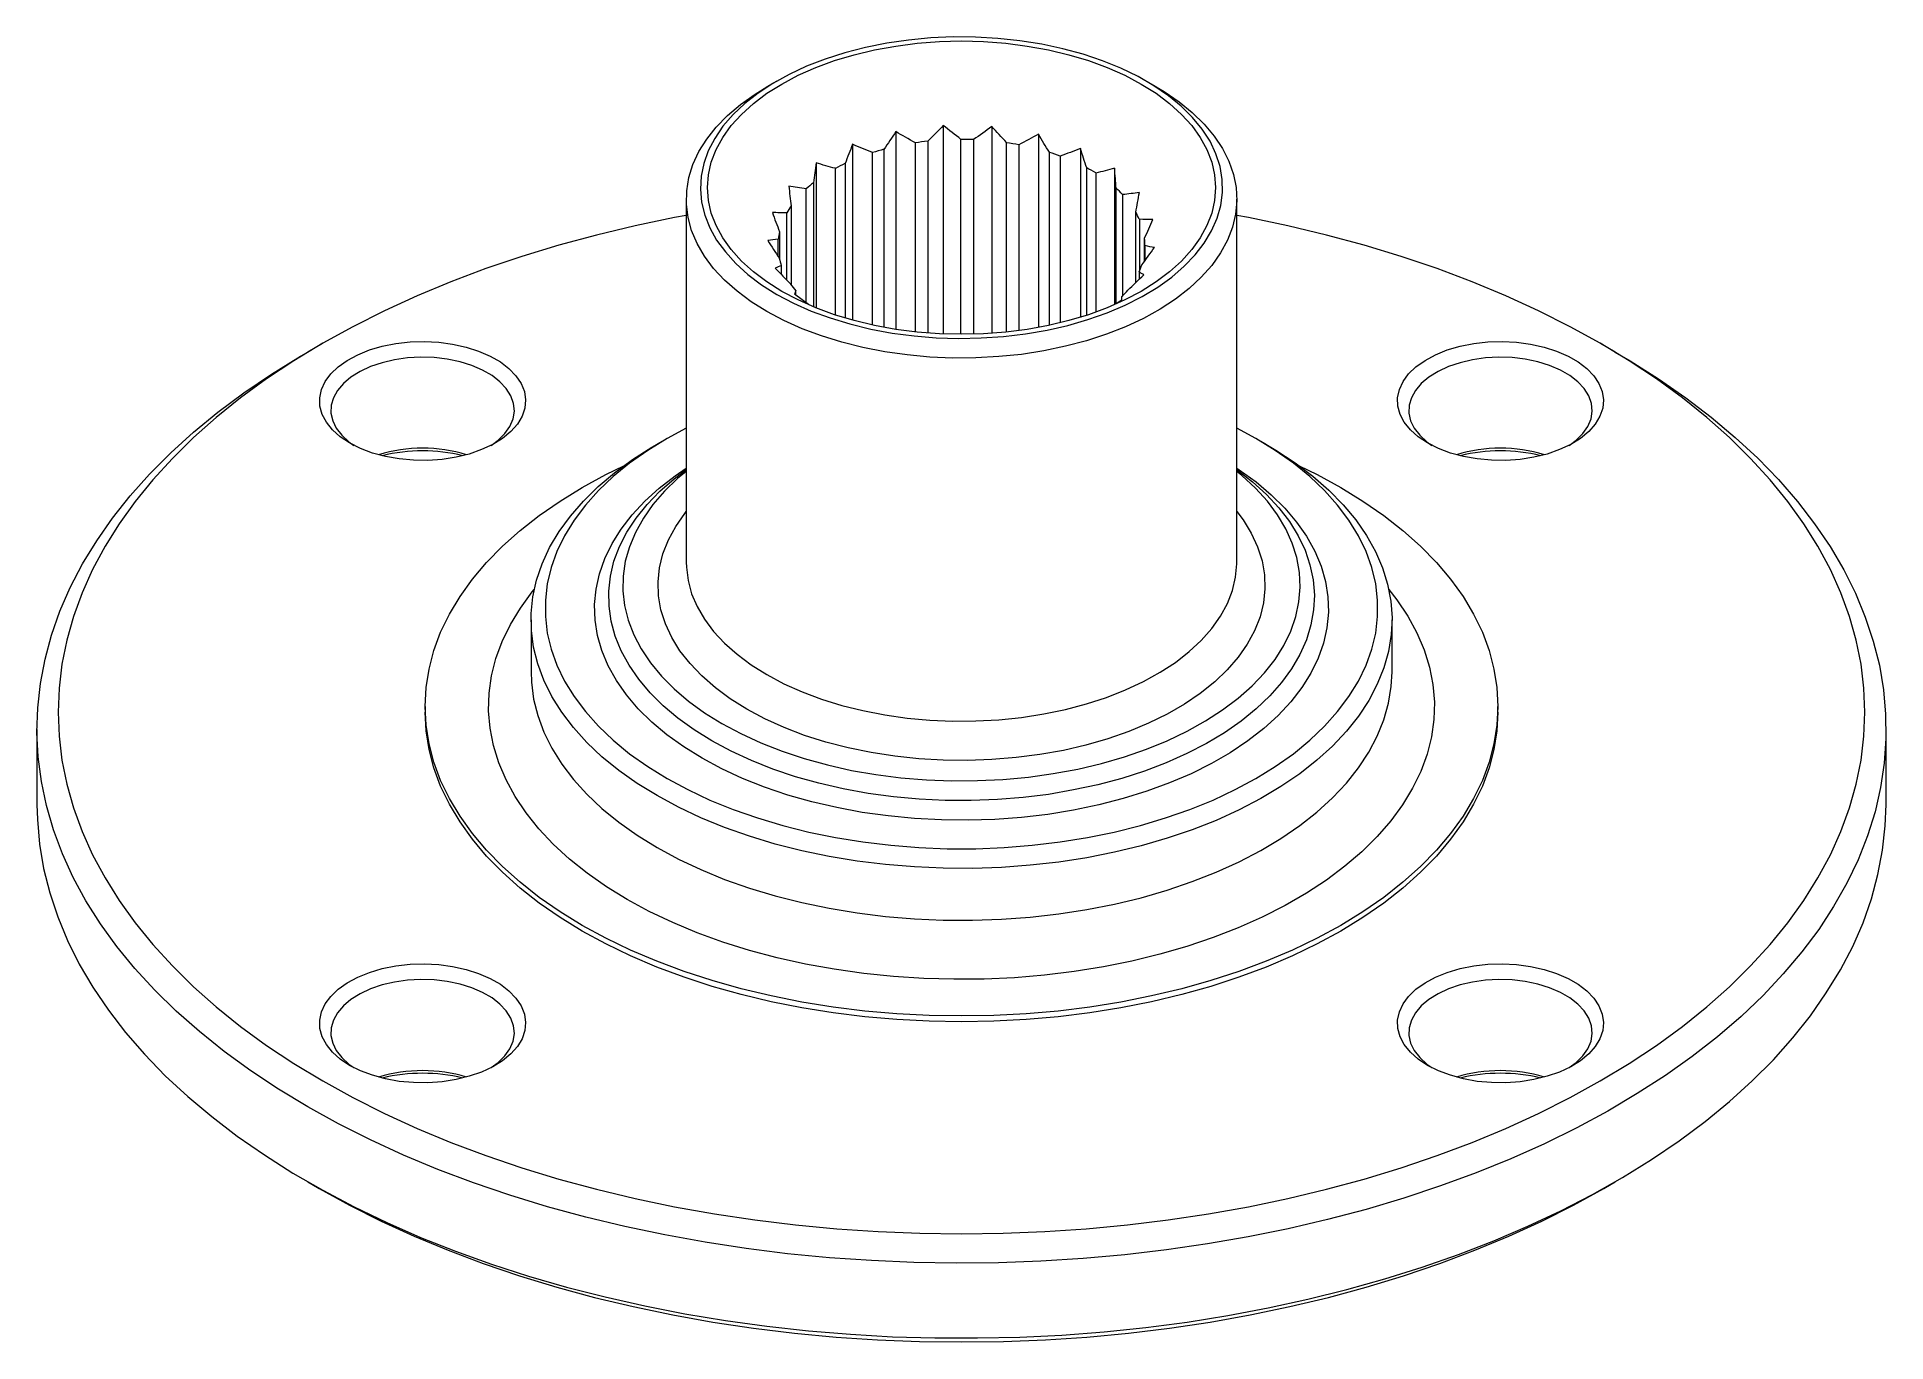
# Model space of a CAD drawing. Header units: millimetres. Extents: x -58 to 73, y -59 to 34.
import ezdxf

# ---------------------------------------------------------------- set-up
doc = ezdxf.new("R2010")
doc.units = ezdxf.units.MM

msp = doc.modelspace()

# ---------------------------------------------------------------- linework, layer by layer
at = {"color": 7, "linetype": 'Continuous', "lineweight": 15}
for p, q in [((-5.09, 30.43), (-5.8, 30.02)), ((21.78, 30.02), (21.07, 30.43)), ((3.34, 26.85), (3.34, 12.84)), ((6.7, 27.29), (6.7, 12.51)), ((7.95, 12.49), (7.95, 26.3)), ((8.85, 26.28), (8.85, 12.5)), ((10.14, 27.22), (10.14, 12.56)), ((13.44, 26.67), (13.44, 12.97)), ((0.27, 25.95), (0.27, 13.49)), ((1.69, 13.14), (1.69, 25.36)), ((2.49, 25.59), (2.49, 12.98)), ((4.72, 12.66), (4.72, 26.06)), ((5.6, 26.17), (5.6, 12.58)), ((11.18, 12.65), (11.18, 26.07)), ((12.05, 25.92), (12.05, 12.75)), ((14.22, 13.13), (14.22, 25.38)), ((14.99, 25.12), (14.99, 13.3)), ((16.41, 25.66), (16.41, 13.69)), ((-2.31, 24.64), (-2.31, 14.36)), ((-0.94, 13.85), (-0.94, 24.25)), ((-0.26, 24.59), (-0.26, 13.64)), ((16.86, 13.83), (16.86, 24.28)), ((17.5, 23.91), (17.5, 14.05)), ((18.84, 24.25), (18.84, 14.59)), ((-3.01, 14.74), (-3.01, 22.79)), ((-2.5, 23.23), (-2.5, 14.43)), ((18.94, 14.66), (18.94, 22.84)), ((19.4, 22.39), (19.4, 15.2)), ((-11.51, 22.06), (-11.51, -3.66)), ((-4.39, 16.34), (-4.39, 21.09)), ((-4.08, 21.58), (-4.08, 16.01)), ((20.34, 16.16), (20.34, 21.14)), ((27.49, -3.66), (27.49, 22.06)), ((-4.9, 19.76), (-4.9, 17.83)), ((20.59, 20.64), (20.59, 16.95)), ((-4.99, 17.99), (-4.99, 19.24)), ((20.96, 17.68), (20.96, 19.29)), ((20.99, 18.77), (20.99, 17.72)), ((-4.77, 16.74), (-4.77, 17.36)), ((20.57, 16.9), (20.57, 16.38)), ((-3.83, 15.36), (-2.84, 14.62)), ((-3.75, 15.3), (-3.75, 15.58)), ((18.94, 14.66), (19.35, 14.94)), ((-37.27, 11.84), (-38.33, 11.23)), ((54.31, 11.23), (53.25, 11.84)), ((-12.87, 5.11), (-13.58, 4.7)), ((29.56, 4.7), (28.85, 5.11)), ((-22.51, -7.74), (-22.51, -11.42)), ((38.49, -11.42), (38.49, -7.74)), ((-30.01, -13.87), (-30.01, -14.28)), ((45.99, -14.28), (45.99, -13.87)), ((-57.51, -15.5), (-57.51, -20.81)), ((73.49, -20.81), (73.49, -15.5)), ((-38.33, -47.54), (-37.52, -48.01)), ((53.5, -48.01), (54.31, -47.54))]:
    msp.add_line(p, q, dxfattribs=at)
at = {"color": 7, "linetype": 'Continuous', "lineweight": 15, "flags": 128}
for points in [[(-5.09, 15.32), (-3.92, 14.7), (-2.66, 14.14), (-1.32, 13.65), (0.09, 13.22), (1.56, 12.86), (3.07, 12.58), (4.63, 12.38), (6.2, 12.25), (7.79, 12.2), (9.38, 12.23), (10.96, 12.34), (12.52, 12.52), (14.05, 12.79), (15.53, 13.12), (16.95, 13.53), (18.31, 14.01), (19.59, 14.56), (20.79, 15.16), (21.89, 15.83), (22.89, 16.54), (23.77, 17.31), (24.55, 18.11), (25.19, 18.95), (25.71, 19.82), (26.1, 20.71), (26.36, 21.62), (26.48, 22.53), (26.46, 23.45), (26.31, 24.37), (26.02, 25.27), (25.6, 26.16), (25.04, 27.02), (24.36, 27.85), (23.56, 28.64), (22.65, 29.39), (21.62, 30.1), (20.5, 30.75), (19.28, 31.34), (17.98, 31.87), (16.6, 32.33), (15.16, 32.72), (13.67, 33.04), (12.13, 33.29), (10.57, 33.45), (8.98, 33.54), (7.39, 33.55), (5.81, 33.48), (4.23, 33.33), (2.69, 33.11), (1.19, 32.81), (-0.27, 32.43), (-1.66, 31.99), (-2.98, 31.48), (-4.22, 30.9), (-5.37, 30.26), (-6.42, 29.57), (-7.36, 28.83), (-8.19, 28.05), (-8.91, 27.23), (-9.49, 26.37), (-9.95, 25.49), (-10.27, 24.59), (-10.46, 23.68), (-10.51, 22.76), (-10.42, 21.84), (-10.2, 20.93), (-9.84, 20.04), (-9.36, 19.16), (-8.74, 18.32), (-8, 17.5), (-7.14, 16.73), (-6.17, 16), (-5.09, 15.32)], [(-4.74, 15.53), (-5.8, 16.2), (-6.75, 16.92), (-7.6, 17.68), (-8.32, 18.49), (-8.92, 19.32), (-9.4, 20.19), (-9.74, 21.07), (-9.94, 21.97), (-10.01, 22.88), (-9.94, 23.78), (-9.74, 24.68), (-9.4, 25.57), (-8.92, 26.43), (-8.32, 27.27), (-7.6, 28.07), (-6.75, 28.84), (-5.8, 29.56), (-4.74, 30.22), (-3.58, 30.84), (-2.33, 31.39), (-1.01, 31.88), (0.38, 32.29), (1.83, 32.64), (3.33, 32.91), (4.86, 33.11), (6.42, 33.23), (7.99, 33.27), (9.56, 33.23), (11.12, 33.11), (12.65, 32.91), (14.15, 32.64), (15.6, 32.29), (16.99, 31.88), (18.31, 31.39), (19.56, 30.84), (20.72, 30.22), (21.78, 29.56), (22.73, 28.84), (23.58, 28.07), (24.3, 27.27), (24.9, 26.43), (25.38, 25.57), (25.72, 24.68), (25.92, 23.78), (25.99, 22.88), (25.92, 21.97), (25.72, 21.07), (25.38, 20.19), (24.9, 19.32), (24.3, 18.49), (23.58, 17.68), (22.73, 16.92), (21.78, 16.2), (20.72, 15.53), (19.56, 14.92), (18.31, 14.36), (16.99, 13.88), (15.6, 13.46), (14.15, 13.11), (12.65, 12.84), (11.12, 12.64), (9.56, 12.53), (7.99, 12.49), (6.42, 12.53), (4.86, 12.64), (3.33, 12.84), (1.83, 13.11), (0.38, 13.46), (-1.01, 13.88), (-2.33, 14.36), (-3.58, 14.92), (-4.74, 15.53)], [(-5.8, 14.1), (-6.9, 14.79), (-7.91, 15.54), (-8.79, 16.33), (-9.57, 17.16), (-10.21, 18.03), (-10.74, 18.92), (-11.13, 19.84), (-11.38, 20.77), (-11.5, 21.71), (-11.48, 22.65), (-11.33, 23.59), (-11.04, 24.52), (-10.62, 25.43), (-10.06, 26.31), (-9.38, 27.17), (-8.58, 27.99), (-7.67, 28.77), (-6.64, 29.5), (-5.8, 30.02)], [(21.78, 30.02), (22.34, 29.68), (23.4, 28.96), (24.34, 28.19), (25.18, 27.38), (25.89, 26.53), (26.47, 25.65), (26.93, 24.75), (27.25, 23.82), (27.44, 22.88), (27.49, 21.94), (27.4, 21), (27.18, 20.07), (26.83, 19.15), (26.34, 18.25), (25.72, 17.37), (24.98, 16.53), (24.12, 15.73), (23.14, 14.98), (22.06, 14.27), (20.89, 13.62), (19.62, 13.02), (18.27, 12.49), (16.84, 12.03), (15.36, 11.64), (13.82, 11.32), (12.24, 11.07), (10.64, 10.91), (9.01, 10.82), (7.38, 10.81), (5.75, 10.88), (4.14, 11.03), (2.55, 11.25), (1, 11.55), (-0.5, 11.93), (-1.94, 12.37), (-3.31, 12.88), (-4.6, 13.46), (-5.8, 14.1)], [(-11.51, 20.91), (-12.35, 20.76), (-15.13, 20.18), (-17.86, 19.52), (-20.54, 18.8), (-23.15, 18), (-25.7, 17.14), (-28.18, 16.2), (-30.58, 15.21), (-32.9, 14.15), (-35.13, 13.03), (-37.26, 11.85), (-39.31, 10.61), (-41.25, 9.33), (-43.08, 7.99), (-44.81, 6.6), (-46.42, 5.17), (-47.92, 3.7), (-49.3, 2.19), (-50.56, 0.65), (-51.69, -0.93), (-52.69, -2.53), (-53.57, -4.17), (-54.31, -5.82), (-54.92, -7.49), (-55.4, -9.17), (-55.74, -10.87), (-55.94, -12.57), (-56.01, -14.28), (-55.94, -15.98), (-55.74, -17.68), (-55.4, -19.38), (-54.92, -21.06), (-54.31, -22.73), (-53.57, -24.39), (-52.69, -26.02), (-51.69, -27.62), (-50.56, -29.2), (-49.3, -30.74), (-47.92, -32.25), (-46.42, -33.73), (-44.81, -35.16), (-43.08, -36.54), (-41.25, -37.88), (-39.31, -39.17), (-37.26, -40.4)], [(-37.26, -40.4), (-35.13, -41.58), (-32.9, -42.7), (-30.58, -43.76), (-28.18, -44.76), (-25.7, -45.69), (-23.15, -46.55), (-20.54, -47.35), (-17.86, -48.07), (-15.13, -48.73), (-12.35, -49.31), (-9.52, -49.81), (-6.66, -50.24), (-3.77, -50.59), (-0.85, -50.87), (2.08, -51.06), (5.03, -51.18), (7.99, -51.22), (10.95, -51.18), (13.9, -51.06), (16.83, -50.87), (19.75, -50.59), (22.64, -50.24), (25.5, -49.81), (28.33, -49.31), (31.11, -48.73), (33.84, -48.07), (36.52, -47.35), (39.13, -46.55), (41.68, -45.69), (44.16, -44.76), (46.56, -43.76), (48.88, -42.7), (51.11, -41.58), (53.24, -40.4), (55.29, -39.17), (57.23, -37.88), (59.06, -36.54), (60.79, -35.16), (62.4, -33.73), (63.9, -32.25), (65.28, -30.74), (66.54, -29.2), (67.67, -27.62), (68.67, -26.02), (69.55, -24.39), (70.29, -22.73), (70.9, -21.06), (71.38, -19.38), (71.72, -17.68), (71.92, -15.98), (71.99, -14.28), (71.92, -12.57), (71.72, -10.87), (71.38, -9.17), (70.9, -7.49), (70.29, -5.82), (69.55, -4.17), (68.67, -2.53), (67.67, -0.93), (66.54, 0.65), (65.28, 2.19), (63.9, 3.7), (62.4, 5.17), (60.79, 6.6), (59.06, 7.99), (57.23, 9.33), (55.29, 10.61), (53.24, 11.85), (51.11, 13.03), (48.88, 14.15), (46.56, 15.21), (44.16, 16.2), (41.68, 17.14), (39.13, 18), (36.52, 18.8), (33.84, 19.52), (31.11, 20.18), (28.33, 20.76), (27.49, 20.91)], [(-35.36, 4.79), (-36.02, 5.23), (-36.58, 5.72), (-37.01, 6.26), (-37.31, 6.82), (-37.47, 7.4), (-37.48, 7.99), (-37.36, 8.57), (-37.1, 9.14), (-36.7, 9.68), (-36.17, 10.18), (-35.53, 10.64), (-34.79, 11.04), (-33.95, 11.38), (-33.05, 11.65), (-32.08, 11.84), (-31.08, 11.95), (-30.07, 11.98), (-29.05, 11.93), (-28.06, 11.8), (-27.11, 11.59), (-26.22, 11.3), (-25.4, 10.95), (-24.68, 10.53), (-24.07, 10.06), (-23.58, 9.55), (-23.21, 9), (-22.98, 8.43), (-22.9, 7.84), (-22.95, 7.25), (-23.14, 6.68), (-23.47, 6.12), (-23.94, 5.6), (-24.52, 5.12), (-25.22, 4.69), (-26.01, 4.32), (-26.88, 4.01), (-27.82, 3.78), (-28.8, 3.63), (-29.81, 3.56), (-30.83, 3.57), (-31.84, 3.66), (-32.81, 3.83), (-33.73, 4.08), (-34.59, 4.4), (-35.36, 4.79)], [(41.01, 4.79), (40.34, 5.23), (39.79, 5.72), (39.36, 6.26), (39.06, 6.82), (38.9, 7.4), (38.88, 7.99), (39.01, 8.57), (39.27, 9.14), (39.67, 9.68), (40.19, 10.18), (40.83, 10.64), (41.58, 11.04), (42.41, 11.38), (43.32, 11.65), (44.28, 11.84), (45.28, 11.95), (46.3, 11.98), (47.32, 11.93), (48.31, 11.8), (49.26, 11.59), (50.15, 11.3), (50.96, 10.95), (51.68, 10.53), (52.3, 10.06), (52.79, 9.55), (53.15, 9), (53.38, 8.43), (53.47, 7.84), (53.42, 7.25), (53.22, 6.68), (52.89, 6.12), (52.43, 5.6), (51.85, 5.12), (51.15, 4.69), (50.36, 4.32), (49.49, 4.01), (48.55, 3.78), (47.57, 3.63), (46.56, 3.56), (45.54, 3.57), (44.53, 3.66), (43.56, 3.83), (42.63, 4.08), (41.78, 4.4), (41.01, 4.79)], [(-38.33, -42.24), (-40.4, -40.98), (-42.37, -39.68), (-44.24, -38.32), (-46, -36.91), (-47.64, -35.46), (-49.17, -33.97), (-50.57, -32.43), (-51.86, -30.87), (-53.01, -29.27), (-54.04, -27.64), (-54.94, -25.98), (-55.71, -24.31), (-56.34, -22.61), (-56.84, -20.9), (-57.2, -19.18), (-57.42, -17.45), (-57.51, -15.72), (-57.46, -13.98), (-57.27, -12.25), (-56.94, -10.53), (-56.48, -8.82), (-55.88, -7.12), (-55.15, -5.44), (-54.28, -3.77), (-53.28, -2.14), (-52.16, -0.53), (-50.91, 1.04), (-49.53, 2.59), (-48.03, 4.09), (-46.42, 5.55), (-44.69, 6.97), (-42.85, 8.34), (-40.9, 9.66), (-38.85, 10.93), (-38.33, 11.23)], [(54.31, 11.23), (55.36, 10.62), (57.38, 9.34), (59.3, 8), (61.11, 6.62), (62.81, 5.19), (64.4, 3.72), (65.87, 2.2), (67.21, 0.65), (68.43, -0.93), (69.53, -2.55), (70.49, -4.19), (71.32, -5.85), (72.02, -7.54), (72.59, -9.24), (73.02, -10.96), (73.31, -12.69), (73.46, -14.42), (73.48, -16.15), (73.36, -17.88), (73.1, -19.61), (72.71, -21.33), (72.18, -23.04), (71.51, -24.73), (70.71, -26.4), (69.78, -28.05), (68.72, -29.67), (67.53, -31.26), (66.21, -32.82), (64.78, -34.34), (63.22, -35.83), (61.55, -37.27), (59.76, -38.66), (57.87, -40.01), (55.87, -41.3), (53.77, -42.54), (51.58, -43.73), (49.29, -44.85), (46.91, -45.91), (44.46, -46.91), (41.92, -47.84), (39.32, -48.71), (36.65, -49.5), (33.92, -50.22), (31.14, -50.87), (28.3, -51.45), (25.43, -51.95), (22.51, -52.37), (19.57, -52.72), (16.6, -52.98), (13.62, -53.17), (10.62, -53.28), (7.61, -53.31), (4.61, -53.26), (1.62, -53.13), (-1.37, -52.93), (-4.33, -52.64), (-7.26, -52.27), (-10.17, -51.83), (-13.03, -51.31), (-15.86, -50.72), (-18.63, -50.05), (-21.34, -49.31), (-24, -48.5), (-26.59, -47.62), (-29.1, -46.67), (-31.54, -45.65), (-33.89, -44.57), (-36.15, -43.44), (-38.33, -42.24)], [(-25.33, 4.62), (-24.84, 4.99), (-24.36, 5.46), (-24, 5.97), (-23.78, 6.5), (-23.69, 7.05), (-23.75, 7.59), (-23.94, 8.13), (-24.26, 8.64), (-24.71, 9.13), (-25.27, 9.57), (-25.95, 9.95), (-26.71, 10.28), (-27.54, 10.54), (-28.44, 10.73), (-29.37, 10.84), (-30.31, 10.87), (-31.26, 10.82), (-32.18, 10.69), (-33.06, 10.48), (-33.88, 10.21), (-34.62, 9.86), (-35.27, 9.46), (-35.8, 9.01), (-36.22, 8.52), (-36.51, 8), (-36.67, 7.46), (-36.68, 6.91), (-36.56, 6.37), (-36.31, 5.84), (-35.92, 5.34), (-35.41, 4.88), (-35.06, 4.62)], [(51.04, 4.62), (51.53, 4.99), (52.01, 5.46), (52.36, 5.97), (52.59, 6.5), (52.67, 7.05), (52.62, 7.59), (52.43, 8.13), (52.11, 8.64), (51.66, 9.13), (51.09, 9.57), (50.42, 9.95), (49.66, 10.28), (48.82, 10.54), (47.93, 10.73), (47, 10.84), (46.05, 10.87), (45.11, 10.82), (44.19, 10.69), (43.31, 10.48), (42.49, 10.21), (41.75, 9.86), (41.1, 9.46), (40.56, 9.01), (40.15, 8.52), (39.86, 8), (39.7, 7.46), (39.68, 6.91), (39.8, 6.37), (40.06, 5.84), (40.45, 5.34), (40.96, 4.88), (41.31, 4.62)], [(-11.51, 5.85), (-12.87, 5.12), (-14.24, 4.27), (-15.52, 3.36), (-16.68, 2.41), (-17.72, 1.42), (-18.65, 0.39), (-19.45, -0.68), (-20.13, -1.78), (-20.67, -2.89), (-21.08, -4.03), (-21.36, -5.19), (-21.49, -6.35), (-21.49, -7.51), (-21.36, -8.67), (-21.08, -9.82), (-20.67, -10.96), (-20.13, -12.08), (-19.45, -13.17), (-18.65, -14.24), (-17.72, -15.27), (-16.68, -16.27), (-15.52, -17.22), (-14.24, -18.12), (-12.87, -18.97)], [(-12.87, -18.97), (-11.4, -19.76), (-9.84, -20.5), (-8.19, -21.17), (-6.47, -21.77), (-4.68, -22.31), (-2.83, -22.77), (-0.93, -23.16), (1.01, -23.47), (2.98, -23.71), (4.97, -23.87), (6.98, -23.95), (9, -23.95), (11.01, -23.87), (13, -23.71), (14.97, -23.47), (16.91, -23.16), (18.81, -22.77), (20.66, -22.31), (22.45, -21.77), (24.17, -21.17), (25.81, -20.5), (27.38, -19.76), (28.85, -18.97), (30.22, -18.12), (31.5, -17.22), (32.66, -16.27), (33.7, -15.27), (34.63, -14.24), (35.43, -13.17), (36.11, -12.08), (36.65, -10.96), (37.06, -9.82), (37.34, -8.67), (37.47, -7.51), (37.47, -6.35), (37.34, -5.19), (37.06, -4.03), (36.65, -2.89), (36.11, -1.78), (35.43, -0.68), (34.63, 0.39), (33.7, 1.42), (32.66, 2.41), (31.5, 3.36), (30.22, 4.27), (28.85, 5.12), (27.49, 5.85)], [(-13.58, -20.19), (-14.98, -19.32), (-16.29, -18.4), (-17.48, -17.43), (-18.55, -16.42), (-19.51, -15.36), (-20.33, -14.27), (-21.03, -13.16), (-21.6, -12.01), (-22.03, -10.85), (-22.33, -9.67), (-22.48, -8.49), (-22.5, -7.3), (-22.38, -6.11), (-22.12, -4.93), (-21.72, -3.76), (-21.19, -2.61), (-20.52, -1.49), (-19.72, -0.39), (-18.8, 0.67), (-17.76, 1.7), (-16.59, 2.68), (-15.32, 3.61), (-13.94, 4.49), (-13.58, 4.7)], [(29.56, 4.7), (30.27, 4.28), (31.63, 3.38), (32.88, 2.44), (34.01, 1.44), (35.02, 0.41), (35.92, -0.66), (36.68, -1.77), (37.31, -2.9), (37.81, -4.05), (38.18, -5.22), (38.4, -6.41), (38.49, -7.59), (38.44, -8.78), (38.25, -9.97), (37.92, -11.14), (37.45, -12.3), (36.85, -13.44), (36.12, -14.55), (35.26, -15.63), (34.27, -16.68), (33.17, -17.68), (31.95, -18.64), (30.62, -19.55), (29.19, -20.4), (27.66, -21.2), (26.04, -21.94), (24.34, -22.61), (22.57, -23.21), (20.72, -23.74), (18.82, -24.2), (16.87, -24.59), (14.88, -24.9), (12.86, -25.12), (10.82, -25.27), (8.76, -25.35), (6.7, -25.34), (4.65, -25.24), (2.61, -25.07), (0.59, -24.83), (-1.39, -24.5), (-3.32, -24.09), (-5.21, -23.62), (-7.04, -23.07), (-8.79, -22.45), (-10.48, -21.76), (-12.07, -21.01), (-13.58, -20.19)], [(34.86, 1.64), (36.43, 0.68), (37.9, -0.34), (39.26, -1.41), (40.51, -2.52), (41.64, -3.67), (42.64, -4.86), (43.52, -6.09), (44.27, -7.34), (44.89, -8.62), (45.37, -9.91), (45.71, -11.22), (45.92, -12.54), (45.99, -13.87), (45.92, -15.19), (45.71, -16.51), (45.37, -17.82), (44.89, -19.12), (44.27, -20.39), (43.52, -21.65), (42.64, -22.87), (41.64, -24.06), (40.51, -25.22), (39.26, -26.33), (37.9, -27.4), (36.43, -28.41), (34.86, -29.38), (33.19, -30.29), (31.43, -31.14), (29.58, -31.92), (27.65, -32.64), (25.65, -33.29), (23.59, -33.87), (21.46, -34.38), (19.29, -34.81), (17.08, -35.17), (14.84, -35.45), (12.57, -35.64), (10.28, -35.76), (7.99, -35.8), (5.7, -35.76), (3.41, -35.64), (1.14, -35.45), (-1.1, -35.17), (-3.32, -34.81), (-5.49, -34.38), (-7.61, -33.87), (-9.67, -33.29), (-11.67, -32.64), (-13.6, -31.92), (-15.45, -31.14), (-17.21, -30.29), (-18.88, -29.38), (-20.45, -28.41), (-21.92, -27.4), (-23.28, -26.33), (-24.53, -25.22), (-25.66, -24.06), (-26.66, -22.87), (-27.54, -21.65), (-28.29, -20.39), (-28.91, -19.12), (-29.39, -17.82), (-29.73, -16.51), (-29.94, -15.19), (-30.01, -13.87), (-29.94, -12.54), (-29.73, -11.22), (-29.39, -9.91), (-28.91, -8.62), (-28.29, -7.34), (-27.54, -6.09), (-26.66, -4.86), (-25.66, -3.67), (-24.53, -2.52), (-23.28, -1.41), (-21.92, -0.34), (-20.45, 0.68), (-18.88, 1.64), (-17.21, 2.55), (-15.94, 3.17)], [(-9.69, -16.32), (-10.95, -15.53), (-12.1, -14.7), (-13.14, -13.82), (-14.07, -12.9), (-14.88, -11.94), (-15.56, -10.95), (-16.12, -9.93), (-16.54, -8.89), (-16.83, -7.84), (-16.98, -6.78), (-17, -5.71), (-16.88, -4.65), (-16.63, -3.59), (-16.24, -2.55), (-15.71, -1.52), (-15.06, -0.53), (-14.29, 0.44), (-13.39, 1.37), (-12.37, 2.26), (-11.51, 2.92)], [(-11.51, 2.78), (-12.12, 2.27), (-13.05, 1.37), (-13.87, 0.43), (-14.55, -0.54), (-15.11, -1.54), (-15.54, -2.56), (-15.83, -3.59), (-15.98, -4.64), (-16, -5.69), (-15.88, -6.73), (-15.62, -7.77), (-15.23, -8.8), (-14.71, -9.8), (-14.05, -10.78), (-13.27, -11.72), (-12.37, -12.63), (-11.35, -13.5), (-10.22, -14.32), (-8.98, -15.09)], [(27.49, 2.92), (27.52, 2.9), (28.61, 2.05), (29.6, 1.14), (30.47, 0.2), (31.22, -0.77), (31.84, -1.78), (32.33, -2.81), (32.68, -3.85), (32.9, -4.91), (32.99, -5.98), (32.94, -7.04), (32.75, -8.1), (32.43, -9.15), (31.97, -10.19), (31.38, -11.2), (30.67, -12.18), (29.83, -13.13), (28.87, -14.05), (27.8, -14.91), (26.62, -15.73), (25.34, -16.5), (23.96, -17.21), (22.5, -17.86), (20.95, -18.45), (19.34, -18.97), (17.66, -19.42), (15.93, -19.79), (14.16, -20.1), (12.36, -20.32), (10.53, -20.47), (8.68, -20.54), (6.84, -20.53), (4.99, -20.44), (3.17, -20.27), (1.37, -20.03), (-0.39, -19.71), (-2.11, -19.31), (-3.77, -18.85), (-5.37, -18.31), (-6.89, -17.71), (-8.33, -17.04), (-9.69, -16.32)], [(-8.98, -15.09), (-7.65, -15.8), (-6.23, -16.46), (-4.72, -17.05), (-3.15, -17.57), (-1.51, -18.02), (0.19, -18.4), (1.92, -18.7), (3.7, -18.93), (5.5, -19.07), (7.31, -19.14), (9.12, -19.13), (10.93, -19.04), (12.73, -18.88), (14.49, -18.63), (16.22, -18.31), (17.9, -17.91), (19.53, -17.44), (21.09, -16.9), (22.57, -16.3), (23.97, -15.63), (25.28, -14.9), (26.49, -14.12), (27.59, -13.29), (28.58, -12.41), (29.46, -11.49), (30.21, -10.54), (30.83, -9.55), (31.32, -8.54), (31.68, -7.51), (31.9, -6.47), (31.99, -5.43), (31.94, -4.38), (31.75, -3.33), (31.42, -2.3), (30.96, -1.29), (30.37, -0.3), (29.66, 0.67), (28.81, 1.6), (27.85, 2.48), (27.49, 2.78)], [(31.92, 3.17), (33.19, 2.55), (34.86, 1.64)], [(45.99, -14.28), (45.92, -15.6), (45.71, -16.92), (45.37, -18.23), (44.89, -19.53), (44.27, -20.8), (43.52, -22.05), (42.64, -23.28), (41.64, -24.47), (40.51, -25.62), (39.26, -26.74), (37.9, -27.8), (36.43, -28.82), (34.86, -29.79), (33.19, -30.7), (31.43, -31.54), (29.58, -32.33), (27.65, -33.05), (25.65, -33.7), (23.59, -34.28), (21.46, -34.79), (19.29, -35.22), (17.08, -35.58), (14.84, -35.85), (12.57, -36.05), (10.28, -36.17), (7.99, -36.21), (5.7, -36.17), (3.41, -36.05), (1.14, -35.85), (-1.1, -35.58), (-3.32, -35.22), (-5.49, -34.79), (-7.61, -34.28), (-9.67, -33.7), (-11.67, -33.05), (-13.6, -32.33), (-15.45, -31.54), (-17.21, -30.7), (-18.88, -29.79), (-20.45, -28.82), (-21.92, -27.8), (-23.28, -26.74), (-24.53, -25.62), (-25.66, -24.47), (-26.66, -23.28), (-27.54, -22.05), (-28.29, -20.8), (-28.91, -19.53), (-29.39, -18.23), (-29.73, -16.92), (-29.94, -15.6), (-30.01, -14.28)], [(-57.51, -20.81), (-57.48, -21.89), (-57.33, -23.62), (-57.04, -25.35), (-56.61, -27.07), (-56.04, -28.77), (-55.34, -30.46), (-54.51, -32.12), (-53.55, -33.76), (-52.45, -35.38), (-51.23, -36.96), (-49.89, -38.51), (-48.42, -40.03), (-46.83, -41.5), (-45.13, -42.93), (-43.32, -44.31), (-41.4, -45.64), (-39.38, -46.93), (-37.25, -48.15), (-35.03, -49.32), (-32.72, -50.43), (-30.33, -51.48), (-27.85, -52.46), (-25.3, -53.37), (-22.68, -54.22), (-19.99, -55), (-17.25, -55.7), (-14.45, -56.33), (-11.61, -56.89), (-8.72, -57.37), (-5.8, -57.77), (-2.85, -58.1), (0.12, -58.35), (3.11, -58.52), (6.11, -58.61), (9.12, -58.61), (12.12, -58.55), (15.11, -58.4), (18.09, -58.17), (21.04, -57.86), (23.97, -57.48), (26.87, -57.02), (29.72, -56.48), (32.53, -55.87), (35.29, -55.18), (37.99, -54.42), (40.63, -53.59), (43.2, -52.69), (45.7, -51.73), (48.11, -50.7), (50.44, -49.6), (52.69, -48.45), (54.83, -47.24), (56.88, -45.97), (58.83, -44.65), (60.67, -43.28), (62.4, -41.86), (64.01, -40.4), (65.51, -38.9), (66.89, -37.35), (68.14, -35.78), (69.26, -34.17), (70.26, -32.53), (71.13, -30.87), (71.86, -29.19), (72.46, -27.49), (72.92, -25.78), (73.25, -24.06), (73.44, -22.33), (73.49, -20.81)], [(-35.36, -39.3), (-36.02, -38.86), (-36.58, -38.36), (-37.01, -37.83), (-37.31, -37.27), (-37.47, -36.69), (-37.48, -36.1), (-37.36, -35.51), (-37.1, -34.95), (-36.7, -34.41), (-36.17, -33.9), (-35.53, -33.44), (-34.79, -33.04), (-33.95, -32.71), (-33.05, -32.44), (-32.08, -32.25), (-31.08, -32.14), (-30.07, -32.11), (-29.05, -32.16), (-28.06, -32.29), (-27.11, -32.5), (-26.22, -32.78), (-25.4, -33.14), (-24.68, -33.55), (-24.07, -34.02), (-23.58, -34.54), (-23.21, -35.09), (-22.98, -35.66), (-22.9, -36.25), (-22.95, -36.83), (-23.14, -37.41), (-23.47, -37.97), (-23.94, -38.49), (-24.52, -38.97), (-25.22, -39.4), (-26.01, -39.77), (-26.88, -40.07), (-27.82, -40.3), (-28.8, -40.46), (-29.81, -40.53), (-30.83, -40.52), (-31.84, -40.43), (-32.81, -40.25), (-33.73, -40), (-34.59, -39.68), (-35.36, -39.3)], [(41.01, -39.3), (40.34, -38.86), (39.79, -38.36), (39.36, -37.83), (39.06, -37.27), (38.9, -36.69), (38.88, -36.1), (39.01, -35.51), (39.27, -34.95), (39.67, -34.41), (40.19, -33.9), (40.83, -33.44), (41.58, -33.04), (42.41, -32.71), (43.32, -32.44), (44.28, -32.25), (45.28, -32.14), (46.3, -32.11), (47.32, -32.16), (48.31, -32.29), (49.26, -32.5), (50.15, -32.78), (50.96, -33.14), (51.68, -33.55), (52.3, -34.02), (52.79, -34.54), (53.15, -35.09), (53.38, -35.66), (53.47, -36.25), (53.42, -36.83), (53.22, -37.41), (52.89, -37.97), (52.43, -38.49), (51.85, -38.97), (51.15, -39.4), (50.36, -39.77), (49.49, -40.07), (48.55, -40.3), (47.57, -40.46), (46.56, -40.53), (45.54, -40.52), (44.53, -40.43), (43.56, -40.25), (42.63, -40), (41.78, -39.68), (41.01, -39.3)], [(-25.33, -39.46), (-24.84, -39.1), (-24.36, -38.63), (-24, -38.12), (-23.78, -37.59), (-23.69, -37.04), (-23.75, -36.49), (-23.94, -35.96), (-24.26, -35.44), (-24.71, -34.96), (-25.27, -34.52), (-25.95, -34.13), (-26.71, -33.81), (-27.54, -33.55), (-28.44, -33.36), (-29.37, -33.25), (-30.31, -33.22), (-31.26, -33.27), (-32.18, -33.4), (-33.06, -33.6), (-33.88, -33.88), (-34.62, -34.22), (-35.27, -34.62), (-35.8, -35.08), (-36.22, -35.57), (-36.51, -36.09), (-36.67, -36.63), (-36.68, -37.18), (-36.56, -37.72), (-36.31, -38.25), (-35.92, -38.75), (-35.41, -39.21), (-35.06, -39.46)], [(51.04, -39.46), (51.53, -39.1), (52.01, -38.63), (52.36, -38.12), (52.59, -37.59), (52.67, -37.04), (52.62, -36.49), (52.43, -35.96), (52.11, -35.44), (51.66, -34.96), (51.09, -34.52), (50.42, -34.13), (49.66, -33.81), (48.82, -33.55), (47.93, -33.36), (47, -33.25), (46.05, -33.22), (45.11, -33.27), (44.19, -33.4), (43.31, -33.6), (42.49, -33.88), (41.75, -34.22), (41.1, -34.62), (40.56, -35.08), (40.15, -35.57), (39.86, -36.09), (39.7, -36.63), (39.68, -37.18), (39.8, -37.72), (40.06, -38.25), (40.45, -38.75), (40.96, -39.21), (41.31, -39.46)], [(-37.52, -48.01), (-37.51, -48.01), (-35.36, -49.2), (-33.12, -50.33), (-30.79, -51.39), (-28.38, -52.39), (-25.89, -53.33), (-23.32, -54.2), (-20.69, -55), (-18, -55.73), (-15.26, -56.39), (-12.46, -56.97), (-9.62, -57.48), (-6.74, -57.91), (-3.84, -58.26), (-0.9, -58.54), (2.05, -58.74), (5.02, -58.86), (7.99, -58.89), (10.96, -58.86), (13.93, -58.74), (16.88, -58.54), (19.81, -58.26), (22.72, -57.91), (25.6, -57.48), (28.44, -56.97), (31.24, -56.39), (33.98, -55.73), (36.67, -55), (39.3, -54.2), (41.87, -53.33), (44.36, -52.39), (46.77, -51.39), (49.1, -50.33), (51.34, -49.2), (53.49, -48.01), (53.5, -48.01)]]:
    msp.add_lwpolyline(points, dxfattribs=at)
at = {"color": 8, "linetype": 'Continuous', "lineweight": 15, "flags": 128}
for points in [[(-10.39, -17.54), (-11.69, -16.74), (-12.88, -15.88), (-13.95, -14.98), (-14.91, -14.03), (-15.75, -13.05), (-16.46, -12.03), (-17.04, -10.99), (-17.49, -9.92), (-17.8, -8.84), (-17.97, -7.75), (-18.01, -6.65), (-17.9, -5.56), (-17.66, -4.47), (-17.28, -3.4), (-16.77, -2.34), (-16.12, -1.31), (-15.35, -0.31), (-14.45, 0.66), (-13.43, 1.58), (-12.3, 2.46), (-11.51, 3)], [(27.49, 3), (27.67, 2.88), (28.86, 2.03), (29.93, 1.12), (30.89, 0.18), (31.73, -0.81), (32.44, -1.82), (33.02, -2.87), (33.47, -3.93), (33.78, -5.01), (33.95, -6.1), (33.99, -7.2), (33.88, -8.3), (33.64, -9.38), (33.26, -10.46), (32.75, -11.51), (32.1, -12.54), (31.33, -13.55), (30.43, -14.51), (29.41, -15.44), (28.28, -16.32), (27.03, -17.15), (25.69, -17.92), (24.25, -18.64), (22.73, -19.29), (21.13, -19.88), (19.45, -20.4), (17.72, -20.85), (15.93, -21.22), (14.11, -21.52), (12.24, -21.73), (10.36, -21.87), (8.46, -21.93), (6.57, -21.91), (4.67, -21.81), (2.8, -21.63), (0.96, -21.38), (-0.85, -21.04), (-2.61, -20.63), (-4.32, -20.15), (-5.96, -19.59), (-7.52, -18.97), (-9, -18.29), (-10.39, -17.54)], [(-7.21, -14.07), (-8.39, -13.34), (-9.45, -12.55), (-10.41, -11.71), (-11.24, -10.84), (-11.96, -9.93), (-12.54, -8.99), (-12.98, -8.02), (-13.3, -7.04), (-13.47, -6.04), (-13.51, -5.04), (-13.4, -4.05), (-13.16, -3.06), (-12.78, -2.08), (-12.26, -1.13), (-11.62, -0.2), (-11.51, -0.07)], [(27.49, -0.07), (27.94, -0.66), (28.52, -1.6), (28.96, -2.57), (29.28, -3.55), (29.45, -4.54), (29.49, -5.54), (29.38, -6.54), (29.14, -7.53), (28.76, -8.51), (28.24, -9.46), (27.6, -10.39), (26.82, -11.28), (25.93, -12.14), (24.91, -12.95), (23.79, -13.71), (22.57, -14.42), (21.25, -15.06), (19.84, -15.65), (18.36, -16.17), (16.81, -16.61), (15.21, -16.99), (13.55, -17.28), (11.87, -17.5), (10.15, -17.64), (8.42, -17.7), (6.69, -17.68), (4.97, -17.58), (3.27, -17.4), (1.59, -17.14), (-0.04, -16.81), (-1.62, -16.4), (-3.13, -15.92), (-4.58, -15.36), (-5.94, -14.75), (-7.21, -14.07)], [(-11.51, -3.66), (-11.5, -4.01), (-11.38, -4.95), (-11.13, -5.89), (-10.74, -6.8), (-10.21, -7.7), (-9.57, -8.56), (-8.79, -9.39), (-7.91, -10.18), (-6.9, -10.93), (-5.8, -11.62)], [(-5.8, -11.62), (-4.6, -12.26), (-3.31, -12.84), (-1.94, -13.35), (-0.5, -13.8), (1, -14.17), (2.55, -14.47), (4.14, -14.7), (5.75, -14.84), (7.38, -14.91), (9.01, -14.9), (10.64, -14.81), (12.24, -14.65), (13.82, -14.4), (15.36, -14.08), (16.84, -13.69), (18.27, -13.23), (19.62, -12.7), (20.89, -12.1), (22.06, -11.45), (23.14, -10.75), (24.12, -9.99), (24.98, -9.19), (25.72, -8.35), (26.34, -7.47), (26.83, -6.57), (27.18, -5.65), (27.4, -4.72), (27.49, -3.78), (27.49, -3.66)], [(-15.7, -27.54), (-17.17, -26.64), (-18.53, -25.68), (-19.79, -24.68), (-20.93, -23.63), (-21.96, -22.54), (-22.86, -21.41), (-23.63, -20.25), (-24.27, -19.07), (-24.79, -17.87), (-25.16, -16.65), (-25.4, -15.42), (-25.51, -14.18), (-25.47, -12.94), (-25.3, -11.7), (-24.99, -10.48), (-24.55, -9.26), (-23.97, -8.07), (-23.26, -6.9), (-22.42, -5.76), (-22.28, -5.58)], [(38.26, -5.58), (38.84, -6.32), (39.61, -7.48), (40.25, -8.66), (40.77, -9.87), (41.14, -11.09), (41.38, -12.32), (41.49, -13.56), (41.45, -14.8), (41.28, -16.03), (40.97, -17.26), (40.53, -18.47), (39.95, -19.67), (39.24, -20.84), (38.4, -21.98), (37.44, -23.09), (36.36, -24.16), (35.15, -25.18), (33.84, -26.17), (32.43, -27.1), (30.91, -27.97), (29.29, -28.79), (27.59, -29.55), (25.81, -30.24), (23.96, -30.87), (22.04, -31.42), (20.06, -31.91), (18.04, -32.32), (15.97, -32.65), (13.87, -32.91), (11.74, -33.09), (9.6, -33.18), (7.45, -33.2), (5.31, -33.14), (3.17, -33.01), (1.06, -32.79), (-1.03, -32.49), (-3.07, -32.12), (-5.08, -31.67), (-7.03, -31.15), (-8.91, -30.56), (-10.73, -29.9), (-12.47, -29.18), (-14.13, -28.39), (-15.7, -27.54)], [(-22.51, -11.4), (-22.48, -12.16), (-22.33, -13.35), (-22.03, -14.52), (-21.6, -15.69), (-21.03, -16.83), (-20.33, -17.95), (-19.51, -19.04), (-18.55, -20.09), (-17.48, -21.11), (-16.29, -22.08), (-14.98, -23), (-13.58, -23.87)], [(-13.58, -23.87), (-12.07, -24.68), (-10.48, -25.43), (-8.79, -26.12), (-7.04, -26.74), (-5.21, -27.29), (-3.32, -27.77), (-1.39, -28.17), (0.59, -28.5), (2.61, -28.75), (4.65, -28.92), (6.7, -29.01), (8.76, -29.02), (10.82, -28.95), (12.86, -28.8), (14.88, -28.57), (16.87, -28.26), (18.82, -27.88), (20.72, -27.42), (22.57, -26.88), (24.34, -26.28), (26.04, -25.61), (27.66, -24.87), (29.19, -24.08), (30.62, -23.22), (31.95, -22.31), (33.17, -21.35), (34.27, -20.35), (35.26, -19.31), (36.12, -18.22), (36.85, -17.11), (37.45, -15.98), (37.92, -14.82), (38.25, -13.64), (38.44, -12.46), (38.49, -11.43)]]:
    msp.add_lwpolyline(points, dxfattribs=at)
at = {"color": 7, "linetype": 'Continuous', "lineweight": 15}
for centre, radius, start, end in [((7.99, 3.81), 22.49, 87.8119, 90.1094), ((7.18, 8.18), 18.04, 105.06, 107.7218), ((7.9, 4.84), 21.45, 96.1672, 98.5384), ((8.18, 5.5), 20.78, 79.2683, 81.6899), ((9.13, 9.22), 16.94, 69.762, 72.5375), ((5.48, 12.46), 13.42, 115.3532, 118.5942), ((11.05, 13.49), 12.26, 58.2806, 61.7248), ((3.09, 16.13), 9.03, 128.2358, 132.4569), ((13.51, 16.82), 8.11, 43.4233, 47.9602), ((0.77, 18.21), 5.91, 145.2494, 150.8516), ((15.66, 18.47), 5.38, 23.7345, 29.6942), ((-0.56, 18.78), 4.45, 167.3172, 174.0841), ((16.64, 18.79), 4.35, 359.6794, 6.5525), ((-0.36, 18.85), 4.66, 192.0593, 198.625), ((16.04, 18.95), 4.97, 335.6892, 341.9779), ((1.29, 19.73), 6.54, 214.2374, 219.4736), ((14.12, 20.2), 7.27, 316.129, 321.0065), ((-30.19, -6.27), 10.69, 73.0565, 106.9435), ((-30.19, -7.97), 12.2, 76.465, 103.535), ((46.17, -6.27), 10.69, 73.0565, 106.9435), ((46.17, -7.97), 12.2, 76.465, 103.535), ((-30.19, -50.36), 10.69, 73.0565, 106.9435), ((-30.19, -52.06), 12.2, 76.465, 103.535), ((46.17, -50.36), 10.69, 73.0565, 106.9435), ((46.17, -52.06), 12.2, 76.465, 103.535)]:
    msp.add_arc(centre, radius, start, end, dxfattribs=at)
for points in [[(3.34, 26.85), (3.06, 26.43), (2.78, 26.01), (2.49, 25.59)], [(4.72, 26.06), (4.25, 26.31), (3.79, 26.58), (3.34, 26.85)], [(6.7, 27.29), (6.34, 26.91), (5.97, 26.53), (5.6, 26.17)], [(7.95, 26.3), (7.52, 26.62), (7.11, 26.95), (6.7, 27.29)], [(10.14, 27.22), (9.71, 26.9), (9.29, 26.59), (8.85, 26.28)], [(11.18, 26.07), (10.83, 26.44), (10.48, 26.83), (10.14, 27.22)], [(13.44, 26.67), (12.99, 26.41), (12.52, 26.16), (12.05, 25.92)], [(14.22, 25.38), (13.95, 25.8), (13.7, 26.23), (13.44, 26.67)], [(0.27, 25.95), (0.1, 25.49), (-0.08, 25.04), (-0.26, 24.59)], [(1.69, 25.36), (1.21, 25.54), (0.74, 25.74), (0.27, 25.95)], [(16.41, 25.66), (15.94, 25.47), (15.47, 25.28), (14.99, 25.12)], [(16.86, 24.28), (16.71, 24.73), (16.56, 25.19), (16.41, 25.66)], [(-2.31, 24.64), (-2.37, 24.16), (-2.44, 23.69), (-2.5, 23.23)], [(-0.94, 24.25), (-1.41, 24.36), (-1.86, 24.49), (-2.31, 24.64)], [(18.84, 24.25), (18.4, 24.13), (17.95, 24.01), (17.5, 23.91)], [(18.94, 22.84), (18.91, 23.3), (18.87, 23.77), (18.84, 24.25)], [(-3.01, 22.79), (-3.43, 22.85), (-3.84, 22.91), (-4.25, 22.99)], [(-4.25, 22.99), (-4.19, 22.51), (-4.14, 22.04), (-4.08, 21.58)], [(20.59, 22.54), (20.2, 22.48), (19.81, 22.42), (19.4, 22.39)], [(20.34, 21.14), (20.43, 21.6), (20.51, 22.07), (20.59, 22.54)], [(-4.39, 21.09), (-4.73, 21.09), (-5.08, 21.1), (-5.41, 21.12)], [(-5.41, 21.12), (-5.25, 20.66), (-5.08, 20.21), (-4.9, 19.76)], [(21.55, 20.63), (21.24, 20.62), (20.92, 20.62), (20.59, 20.64)], [(20.96, 19.29), (21.16, 19.73), (21.36, 20.18), (21.55, 20.63)], [(-4.99, 19.24), (-5.24, 19.19), (-5.49, 19.16), (-5.74, 19.14)], [(-5.74, 19.14), (-5.47, 18.71), (-5.19, 18.29), (-4.91, 17.88)], [(20.77, 17.41), (21.07, 17.81), (21.37, 18.23), (21.66, 18.65)], [(21.66, 18.65), (21.44, 18.67), (21.22, 18.71), (20.99, 18.77)], [(-4.77, 17.36), (-4.92, 17.29), (-5.06, 17.23), (-5.2, 17.18)], [(-5.2, 17.18), (-4.84, 16.8), (-4.48, 16.42), (-4.11, 16.05)], [(19.77, 15.62), (20.16, 15.97), (20.54, 16.34), (20.91, 16.71)], [(20.91, 16.71), (20.8, 16.76), (20.69, 16.82), (20.57, 16.9)], [(-3.75, 15.58), (-3.78, 15.49), (-3.81, 15.41), (-3.83, 15.36)], [(19.35, 14.94), (19.35, 14.99), (19.36, 15.07), (19.36, 15.16)]]:
    msp.add_open_spline(points, degree=3, dxfattribs=at)

doc.saveas('drawing.dxf')
